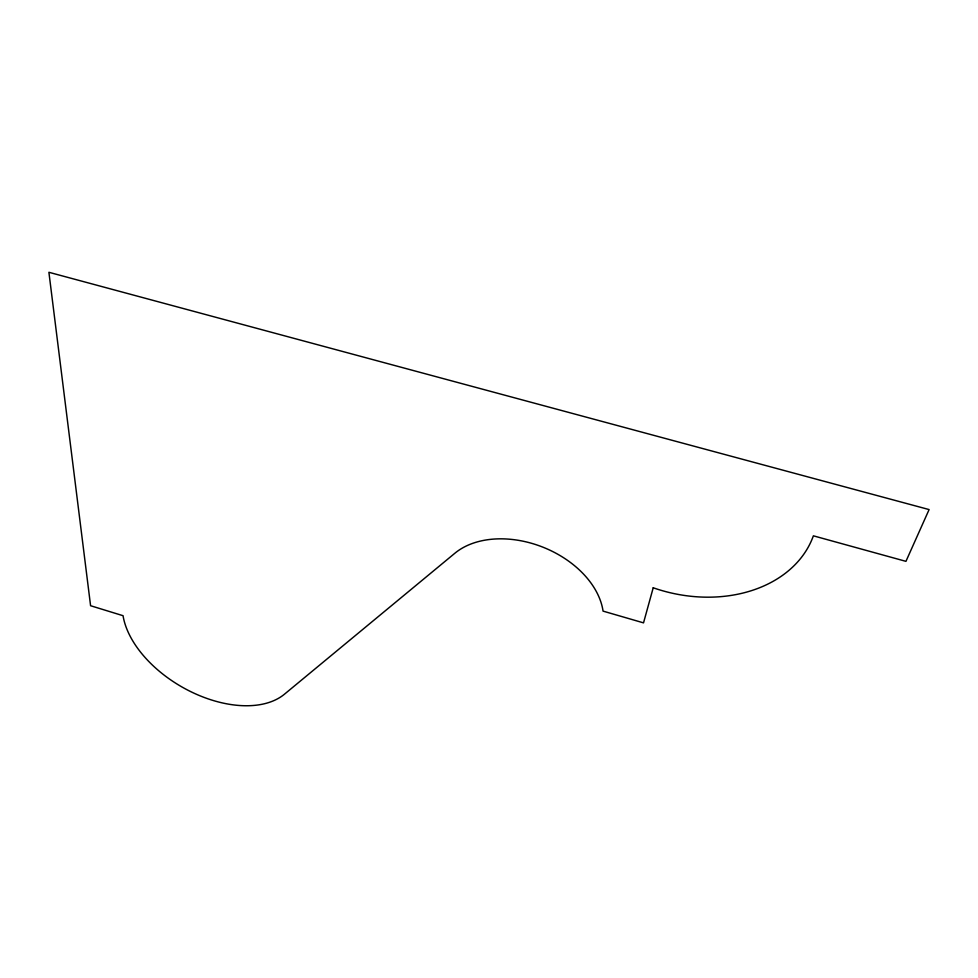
<?xml version="1.0" encoding="UTF-8"?>
<svg xmlns="http://www.w3.org/2000/svg" width="978" height="978" viewBox="0 0 978 978"><rect width="100%" height="100%" fill="white"/><g stroke="black" fill="none" stroke-linecap="round" stroke-linejoin="round"><path stroke-width="1.47" d="M653.218 587.778L643.524 622.864L603.059 611.116A85.379 59.193 21.8 0 0 542.411 546.971A85.379 59.193 21.8 0 0 454.941 553.181L284.476 694.184A95.636 57.788 30.1 0 1 191.187 691.849A95.636 57.788 30.1 0 1 123.045 615.7L90.587 605.724L48.9 272.287L929.1 509.575L905.946 561.348L813.378 535.822A128.656 98.081 14.8 0 1 653.218 587.778"/></g></svg>
